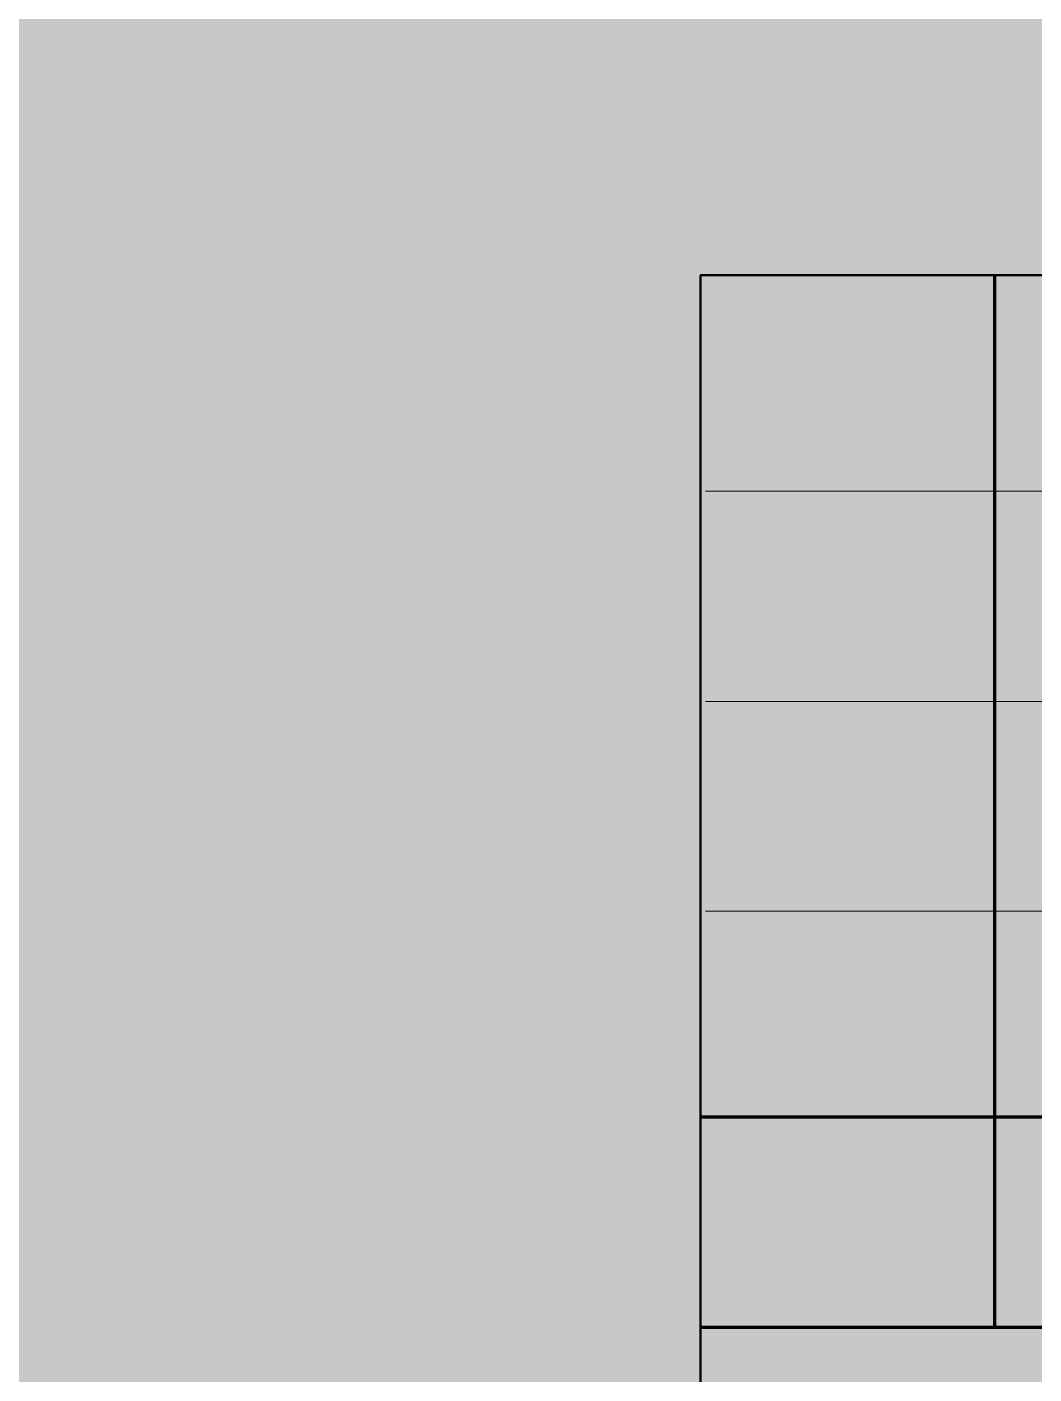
# Model space of a CAD drawing. Header units: millimetres. Extents: x 0 to 590, y 2 to 420.
# Drawn here: x 381.59 to 405.79, y 36.93 to 69.29 of the extents above; entities that cross this region are included whole.
import ezdxf
from ezdxf.xclip import XClip

# ---------------------------------------------------------------- set-up
doc = ezdxf.new("R2010")
doc.units = ezdxf.units.MM
doc.header["$MEASUREMENT"] = 0
doc.layers.get('0').update_dxf_attribs({"linetype": 'CONTINUOUS'})

# ---------------------------------------------------------------- blocks, each defined once
blk = doc.blocks.new('MF28FC3F0')
at = {"true_color": 0xffffff}
for points in [[(0, 420.2), (0, 2.206), (590.355, 2.206), (590.355, 420.2)], [(0, 420.2), (0, 2.437), (590.355, 2.437), (590.355, 420.2)]]:
    blk.add_hatch(color=0, dxfattribs=at).paths.add_polyline_path(points)

msp = doc.modelspace()

# ---------------------------------------------------------------- hatches: boundary and pattern name
at = {"true_color": 0x000007}
h = msp.add_hatch(color=0, dxfattribs=at)
h.paths.add_polyline_path([(399.585, 41.345), (399.832, 41.345), (399.503, 39.814), (400.869, 41.345), (401.116, 41.345), (400.688, 39.353), (400.441, 39.353), (400.771, 40.867), (399.404, 39.353), (399.157, 39.353)])
edge = h.paths.add_edge_path()
edge.add_line((403.586, 40.423), (403.356, 40.439))
edge.add_spline(control_points=[(403.356, 40.439), (403.405, 40.587), (403.488, 40.686), (403.57, 40.736), (403.57, 40.736), (403.652, 40.802), (403.767, 40.818), (403.899, 40.818), (403.899, 40.818), (404.047, 40.818), (404.163, 40.785), (404.245, 40.719), (404.245, 40.719), (404.327, 40.653), (404.36, 40.571), (404.36, 40.456), (404.36, 40.456), (404.36, 40.373), (404.344, 40.308), (404.294, 40.242), (404.294, 40.242), (404.261, 40.176), (404.196, 40.126), (404.113, 40.094), (404.113, 40.094), (404.212, 40.011), (404.278, 39.912), (404.278, 39.781), (404.278, 39.781), (404.278, 39.665), (404.228, 39.55), (404.13, 39.468), (404.13, 39.468), (404.031, 39.369), (403.899, 39.32), (403.702, 39.32), (403.702, 39.32), (403.389, 39.32), (403.208, 39.468), (403.142, 39.748)], knot_values=[0, 0, 0, 0, 0.025, 0.025, 0.025, 0.025, 0.05, 0.05, 0.05, 0.05, 0.075, 0.075, 0.075, 0.075, 0.1, 0.1, 0.1, 0.1, 0.125, 0.125, 0.125, 0.125, 0.15, 0.15, 0.15, 0.15, 0.175, 0.175, 0.175, 0.175, 0.2, 0.2, 0.2, 0.2, 0.225, 0.225, 0.225, 0.225, 1, 1, 1, 1], degree=3, periodic=0)
edge.add_line((403.142, 39.748), (403.372, 39.764))
edge.add_spline(control_points=[(403.372, 39.764), (403.422, 39.6), (403.52, 39.501), (403.718, 39.501), (403.718, 39.501), (403.817, 39.501), (403.883, 39.534), (403.949, 39.583), (403.949, 39.583), (403.998, 39.632), (404.031, 39.698), (404.031, 39.764), (404.031, 39.764), (404.031, 39.83), (404.014, 39.879), (403.981, 39.912), (403.981, 39.912), (403.949, 39.945), (403.916, 39.978), (403.866, 39.978), (403.866, 39.978), (403.817, 39.995), (403.734, 39.995), (403.636, 39.995)], knot_values=[0, 0, 0, 0, 0.041667, 0.041667, 0.041667, 0.041667, 0.083333, 0.083333, 0.083333, 0.083333, 0.125, 0.125, 0.125, 0.125, 0.166667, 0.166667, 0.166667, 0.166667, 0.208333, 0.208333, 0.208333, 0.208333, 1, 1, 1, 1], degree=3, periodic=0)
edge.add_line((403.636, 39.995), (403.685, 40.192))
edge.add_spline(control_points=[(403.685, 40.192), (403.702, 40.192), (403.718, 40.192), (403.734, 40.192), (403.734, 40.192), (403.866, 40.192), (403.965, 40.209), (404.031, 40.242), (404.031, 40.242), (404.097, 40.291), (404.13, 40.357), (404.13, 40.439), (404.13, 40.439), (404.13, 40.505), (404.097, 40.555), (404.064, 40.587), (404.064, 40.587), (404.014, 40.62), (403.965, 40.637), (403.883, 40.637), (403.883, 40.637), (403.817, 40.637), (403.767, 40.637), (403.718, 40.604), (403.718, 40.604), (403.669, 40.587), (403.619, 40.522), (403.586, 40.423)], knot_values=[0, 0, 0, 0, 0.035714, 0.035714, 0.035714, 0.035714, 0.071429, 0.071429, 0.071429, 0.071429, 0.107143, 0.107143, 0.107143, 0.107143, 0.142857, 0.142857, 0.142857, 0.142857, 0.178571, 0.178571, 0.178571, 0.178571, 0.214286, 0.214286, 0.214286, 0.214286, 1, 1, 1, 1], degree=3, periodic=0)
msp.add_hatch(color=0, dxfattribs=at).paths.add_polyline_path([(402.681, 40.785), (403.043, 40.785), (403.175, 39.649), (403.85, 40.785), (404.212, 40.785), (403.899, 39.353), (403.652, 39.353), (403.899, 40.505), (403.224, 39.353), (403.01, 39.353), (402.862, 40.555), (402.615, 39.353), (402.368, 39.353)])

# ---------------------------------------------------------------- linework, layer by layer
at = {"color": 0, "linetype": 'Continuous', "lineweight": 50, "true_color": 0x000007}
msp.add_lwpolyline([(584.756, 63.326), (397.774, 63.326), (397.774, 7.739)], dxfattribs=at)
at = {"color": 0, "linetype": 'Continuous', "lineweight": 100, "true_color": 0x000007}
for points in [[(404.838, 63.326), (404.838, 38.052), (404.838, 38.052)], [(397.774, 43.107), (463.471, 43.107), (463.471, 43.107)], [(397.774, 38.052), (463.471, 38.052), (463.471, 38.052)]]:
    msp.add_lwpolyline(points, dxfattribs=at)
at = {"color": 0, "linetype": 'Continuous', "lineweight": 20, "true_color": 0x000007}
for points in [[(397.889, 58.14), (463.587, 58.14), (463.587, 58.14)], [(397.889, 53.085), (463.587, 53.085), (463.587, 53.085)], [(397.889, 48.046), (463.587, 48.046), (463.587, 48.046)]]:
    msp.add_lwpolyline(points, dxfattribs=at)

# ---------------------------------------------------------------- block references
at = {"color": 0, "true_color": 0xffffff}
ref = msp.add_blockref('MF28FC3F0', (0, 0), dxfattribs=at)
XClip(ref).set_block_clipping_path([(0, 2.1075862069), (590.3875862069, 420.2)])

doc.saveas('drawing.dxf')
